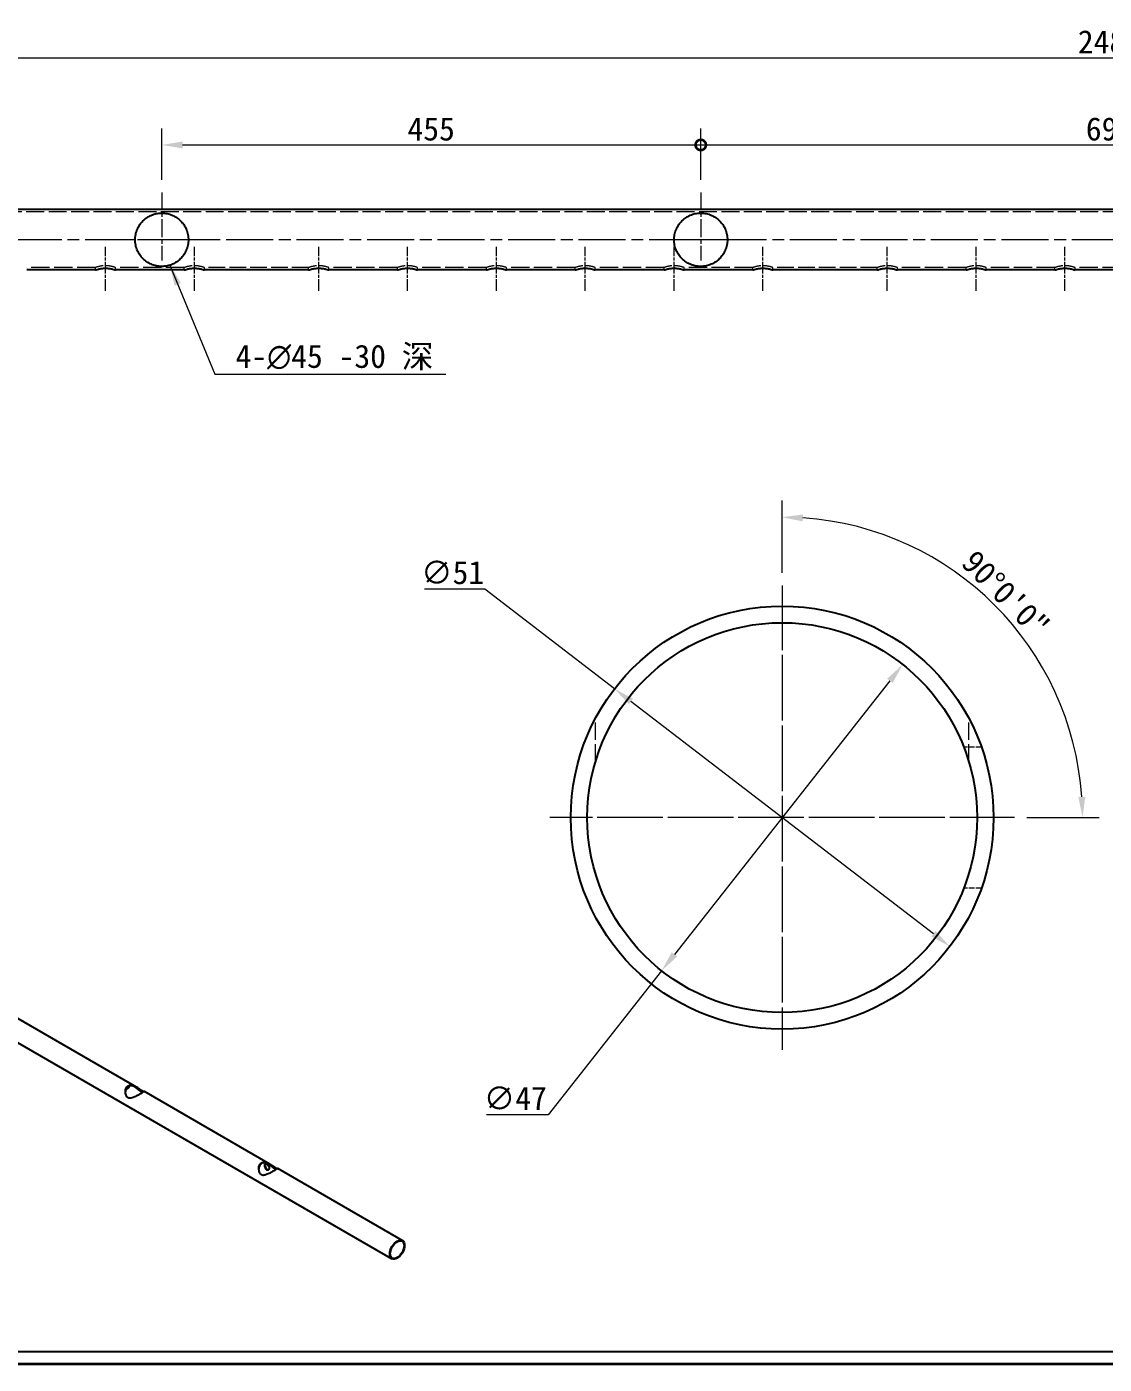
# Model space of a CAD drawing. Header units: millimetres. Extents: x 42 to 2902, y 38 to 2041.
# Drawn here: x 571 to 1481, y 38 to 1167 of the extents above; entities that cross this region are included whole.
import ezdxf

# ---------------------------------------------------------------- set-up
doc = ezdxf.new("R2010")
doc.units = ezdxf.units.MM
doc.header["$LTSCALE"] = 7
doc.linetypes.add('CHAIN', pattern=[0.3543, 0.2362, -0.0295, 0.0591, -0.0295])
doc.linetypes.add('DASHED', pattern=[0.2067, 0.1654, -0.0413])
for name, color, linetype, lineweight, true_color in [('中心标记 (ISO)', 1, 'CHAIN', 18, 0xff0000), ('中心线 (ISO)', 1, 'CHAIN', 18, 0xff0000), ('尺寸 (ISO)', 7, 'Continuous', 18, 0x008000), ('符号 (ISO)', 7, 'Continuous', 18, 0x008000), ('隐藏 (ISO)', 5, 'DASHED', 18, 0x0000ff)]:
    doc.layers.add(name, color=color, linetype=linetype, lineweight=lineweight, true_color=true_color)
doc.layers.add('可见 (ISO)', color=7, linetype='Continuous', lineweight=25)
doc.layers.add('图框 (ISO)', color=7, linetype='Continuous', lineweight=35)
doc.styles.add('文本样式74', font='SimSun.ttf')
doc.styles.add('最新国标', font='simfang.ttf')
doc.dimstyles.new('默认 (GB)', dxfattribs={"dimscale": 7, "dimtxt": 2.8, "dimasz": 2.5, "dimexe": 2, "dimexo": 1.5, "dimgap": 0.5, "dimtad": 1, "dimtoh": 1, "dimdsep": 46, "dimtxsty": '最新国标', "dimcen": 0.09, "dimdle": 10, "dimclrd": 256, "dimclre": 256, "dimclrt": 256, "dimaunit": 1, "dimadec": 3, "dimazin": 2, "dimtfac": 0.535714, "dimtdec": 3, "dimtmove": 0, "dimatfit": 3, "dimfxl": 0, "dimtolj": 1, "dimlwd": -1, "dimlwe": -1, "dimarcsym": 0})
doc.dimstyles.new('默认 (GB)$7', dxfattribs={"dimscale": 7, "dimtxt": 2.8, "dimasz": 2.5, "dimexe": 2, "dimexo": 1.5, "dimgap": 0.5, "dimtad": 1, "dimtoh": 1, "dimdsep": 46, "dimtxsty": '最新国标', "dimcen": 0.09, "dimdle": 10, "dimclrd": 256, "dimclre": 256, "dimclrt": 256, "dimaunit": 1, "dimadec": 3, "dimazin": 2, "dimtfac": 0.535714, "dimtdec": 3, "dimtmove": 0, "dimatfit": 3, "dimfxl": 0, "dimtolj": 1, "dimlwd": -1, "dimlwe": -1, "dimarcsym": 0})

# ---------------------------------------------------------------- blocks, each defined once
blk = doc.blocks.new('图框 最新国标')
at = {"layer": '图框 (ISO)', "color": 7, "linetype": 'Continuous', "lineweight": 25}
for q in [(6, 7), (18, 7)]:
    blk.add_line((413, 7), q, dxfattribs=at)
at = {"layer": '图框 (ISO)'}
blk.add_line((414.5, 5.5), (6, 5.5), dxfattribs=at)
at = {"layer": '图框 (ISO)', "style": '文本样式74'}
blk.add_attdef('零件代号_001', (44.34, 287.25), '', height=2.5, rotation=180, dxfattribs=at)
blk = doc.blocks.new('_DotSmall')
at = {"color": 0, "linetype": 'ByBlock', "const_width": 0.5}
blk.add_lwpolyline([(-0.0625, 0, 1), (0.0625, 0, 1)], format="xyb", close=True, dxfattribs=at)
blk = doc.blocks.new('*D35')
at = {"layer": 'Defpoints', "color": 0, "transparency": 16777216}
for p in [(1140, 1067.6), (685, 1027.6), (1140, 1027.6)]:
    blk.add_point(p, dxfattribs=at)
at = {"layer": '尺寸 (ISO)', "color": 116, "true_color": 0x00803f, "transparency": 16777216}
for p, q in [((685, 1038.1), (685, 1081.6)), ((1140, 1038.1), (1140, 1081.6)), ((702.5, 1067.6), (1140, 1067.6))]:
    blk.add_line(p, q, dxfattribs=at)
blk.add_solid([(702.5, 1070.5), (702.5, 1064.7), (685, 1067.6)], dxfattribs=at)
at = {"layer": '尺寸 (ISO)', "color": 116, "true_color": 0x00803f, "transparency": 16777216, "xscale": 17.5, "yscale": 17.5, "zscale": 17.5}
blk.add_blockref('_DotSmall', (1140, 1067.6), dxfattribs=at)
at = {"layer": '尺寸 (ISO)', "transparency": 16777216, "insert": (912.4, 1081), "char_height": 19.6, "attachment_point": 5, "style": '最新国标'}
blk.add_mtext('\\A1;455', dxfattribs=at)
blk = doc.blocks.new('*D36')
at = {"layer": 'Defpoints', "color": 0, "transparency": 16777216}
for p in [(1830, 1067.6), (1140, 1027.6), (1830, 1027.6)]:
    blk.add_point(p, dxfattribs=at)
at = {"layer": '尺寸 (ISO)', "color": 116, "true_color": 0x00803f, "transparency": 16777216}
for p, q in [((1140, 1038.1), (1140, 1081.6)), ((1830, 1038.1), (1830, 1081.6)), ((1140, 1067.6), (1830, 1067.6))]:
    blk.add_line(p, q, dxfattribs=at)
at = {"layer": '尺寸 (ISO)', "color": 116, "true_color": 0x00803f, "transparency": 16777216, "xscale": 17.5, "yscale": 17.5, "zscale": 17.5, "rotation": 180}
blk.add_blockref('_DotSmall', (1140, 1067.6), dxfattribs=at)
at = {"layer": '尺寸 (ISO)', "color": 116, "true_color": 0x00803f, "transparency": 16777216, "xscale": 17.5, "yscale": 17.5, "zscale": 17.5}
blk.add_blockref('_DotSmall', (1830, 1067.6), dxfattribs=at)
at = {"layer": '尺寸 (ISO)', "transparency": 16777216, "insert": (1485.1, 1081), "char_height": 19.6, "attachment_point": 5, "style": '最新国标'}
blk.add_mtext('\\A1;690', dxfattribs=at)
blk = doc.blocks.new('*D38')
at = {"layer": 'Defpoints', "color": 0, "transparency": 16777216}
for p in [(2725, 1141.1), (245, 1013.1), (2725, 1013.1)]:
    blk.add_point(p, dxfattribs=at)
at = {"layer": '尺寸 (ISO)', "color": 116, "true_color": 0x00803f, "transparency": 16777216}
for p, q in [((245, 1023.6), (245, 1155.1)), ((2725, 1023.6), (2725, 1155.1)), ((262.5, 1141.1), (2707.5, 1141.1))]:
    blk.add_line(p, q, dxfattribs=at)
for points in [[(262.5, 1144), (262.5, 1138.2), (245, 1141.1)], [(2707.5, 1144), (2707.5, 1138.2), (2725, 1141.1)]]:
    blk.add_solid(points, dxfattribs=at)
at = {"layer": '尺寸 (ISO)', "transparency": 16777216, "insert": (1485, 1154.5), "char_height": 19.6, "attachment_point": 5, "style": '最新国标'}
blk.add_mtext('\\A1;2480', dxfattribs=at)
blk = doc.blocks.new('*D40')
at = {"layer": 'Defpoints', "color": 0, "transparency": 16777216}
for p in [(1310.5, 629.1), (1106.9, 370.6)]:
    blk.add_point(p, dxfattribs=at)
at = {"layer": '尺寸 (ISO)', "color": 116, "true_color": 0x00803f, "transparency": 16777216}
for p, q in [((1299.7, 615.3), (1117.8, 384.4)), ((1106.9, 370.6), (1011.2, 249)), ((1011.2, 249), (959.1, 249))]:
    blk.add_line(p, q, dxfattribs=at)
for points in [[(1297.4, 617.1), (1302, 613.5), (1310.5, 629.1)], [(1115.5, 386.2), (1120.1, 382.6), (1106.9, 370.6)]]:
    blk.add_solid(points, dxfattribs=at)
at = {"layer": '尺寸 (ISO)', "transparency": 16777216, "insert": (983.4, 263), "char_height": 19.6, "attachment_point": 5, "style": '最新国标'}
blk.add_mtext('\\A1;∅47', dxfattribs=at)
blk = doc.blocks.new('*D41')
at = {"layer": 'Defpoints', "color": 0, "transparency": 16777216}
for p in [(1067.2, 608.6), (1350.3, 391.1)]:
    blk.add_point(p, dxfattribs=at)
at = {"layer": '尺寸 (ISO)', "color": 116, "true_color": 0x00803f, "transparency": 16777216}
for p, q in [((957.7, 692.7), (906.8, 692.7)), ((1067.2, 608.6), (957.7, 692.7)), ((1336.4, 401.8), (1081, 597.9))]:
    blk.add_line(p, q, dxfattribs=at)
for points in [[(1082.8, 600.2), (1079.3, 595.6), (1067.2, 608.6)], [(1338.2, 404.1), (1334.6, 399.5), (1350.3, 391.1)]]:
    blk.add_solid(points, dxfattribs=at)
at = {"layer": '尺寸 (ISO)', "transparency": 16777216, "insert": (930.5, 706.6), "char_height": 19.6, "attachment_point": 5, "style": '最新国标'}
blk.add_mtext('\\A1;∅51', dxfattribs=at)
blk = doc.blocks.new('*D42')
at = {"layer": 'Defpoints', "color": 0, "transparency": 16777216}
for p in [(1208.7, 695.9), (1428.3, 626.6), (1208.7, 499.9), (1404.7, 499.9)]:
    blk.add_point(p, dxfattribs=at)
at = {"layer": '尺寸 (ISO)', "color": 116, "true_color": 0x00803f, "transparency": 16777216}
for p, q in [((1208.7, 706.4), (1208.7, 767.4)), ((1415.2, 499.9), (1476.3, 499.9))]:
    blk.add_line(p, q, dxfattribs=at)
blk.add_arc((1208.7, 499.9), 253.6, 3.9551, 86.0449, dxfattribs=at)
for points in [[(1226.1, 749.9), (1226.3, 755.7), (1208.7, 753.4)], [(1464.6, 517.4), (1458.8, 517.2), (1462.3, 499.9)]]:
    blk.add_solid(points, dxfattribs=at)
at = {"layer": '尺寸 (ISO)', "transparency": 16777216, "insert": (1397.5, 688.6), "char_height": 19.6, "attachment_point": 5, "rotation": 315, "style": '最新国标'}
blk.add_mtext('\\A1;90°0\'0"', dxfattribs=at)

msp = doc.modelspace()

# ---------------------------------------------------------------- linework, layer by layer
at = {"layer": '中心标记 (ISO)', "ltscale": 9.127675}
for p, q in [((684.988, 1027.594), (684.988, 970.094)), ((1139.988, 1027.594), (1139.988, 970.094))]:
    msp.add_line(p, q, dxfattribs=at)
at = {"layer": '中心标记 (ISO)', "ltscale": 12.699413}
for p, q in [((724.988, 987.594), (644.988, 987.594)), ((1179.988, 987.594), (1099.988, 987.594))]:
    msp.add_line(p, q, dxfattribs=at)
at = {"layer": '中心标记 (ISO)', "ltscale": 23.990969}
for p, q in [((1208.729, 695.852), (1208.729, 303.852)), ((1208.729, 681.852), (1208.729, 317.852)), ((1404.729, 499.852), (1012.729, 499.852)), ((1390.729, 499.852), (1026.729, 499.852))]:
    msp.add_line(p, q, dxfattribs=at)
at = {"layer": '中心线 (ISO)', "ltscale": 23.990969}
msp.add_line((2742.488, 987.594), (227.488, 987.594), dxfattribs=at)
at = {"layer": '中心线 (ISO)', "ltscale": 5.873425}
for p, q in [((637.488, 944.594), (637.488, 981.594)), ((712.488, 944.594), (712.488, 981.594)), ((817.488, 944.594), (817.488, 981.594)), ((892.488, 944.594), (892.488, 981.594)), ((967.488, 944.594), (967.488, 981.594)), ((1042.488, 944.594), (1042.488, 981.594)), ((1117.488, 944.594), (1117.488, 981.594)), ((1192.488, 944.594), (1192.488, 981.594)), ((1297.488, 944.594), (1297.488, 981.594)), ((1372.488, 944.594), (1372.488, 981.594)), ((1447.488, 944.594), (1447.488, 981.594))]:
    msp.add_line(p, q, dxfattribs=at)
at = {"layer": '可见 (ISO)'}
for p, q in [((2724.988, 1013.094), (244.988, 1013.094)), ((628.988, 962.094), (570.988, 962.094)), ((703.988, 962.094), (645.988, 962.094)), ((808.988, 962.094), (720.988, 962.094)), ((883.988, 962.094), (825.988, 962.094)), ((958.988, 962.094), (900.988, 962.094)), ((1033.988, 962.094), (975.988, 962.094)), ((1108.988, 962.094), (1050.988, 962.094)), ((1183.988, 962.094), (1125.988, 962.094)), ((1288.988, 962.094), (1200.988, 962.094)), ((1363.988, 962.094), (1305.988, 962.094)), ((1438.988, 962.094), (1380.988, 962.094)), ((1513.988, 962.094), (1455.988, 962.094)), ((265.468, 481.827), (879.237, 127.468)), ((499.225, 367.479), (663.33, 272.733)), ((669.991, 268.887), (775.936, 207.719)), ((782.598, 203.873), (888.162, 142.926))]:
    msp.add_line(p, q, dxfattribs=at)
for radius in [178.5, 164.5]:
    msp.add_circle((1208.729, 499.852), radius, dxfattribs=at)
for major_axis in [(-4.462, -7.729), (-4.112, -7.123)]:
    msp.add_ellipse((883.699, 135.197), major_axis=major_axis, ratio=0.57735027, dxfattribs=at)
for points, knots in [([(662.488, 987.594), (662.488, 989.106), (662.643, 990.641), (663.261, 993.638), (663.725, 995.101), (664.908, 997.855), (665.63, 999.15), (667.25, 1001.509), (668.148, 1002.573), (670.07, 1004.496), (671.175, 1005.413), (673.555, 1007.026), (674.831, 1007.724), (677.511, 1008.865), (678.913, 1009.31), (681.845, 1009.924), (683.378, 1010.094), (684.988, 1010.094), (686.599, 1010.094), (688.131, 1009.924), (691.064, 1009.31), (692.466, 1008.865), (695.146, 1007.724), (696.421, 1007.026), (698.802, 1005.413), (699.906, 1004.496), (701.829, 1002.573), (702.727, 1001.509), (704.347, 999.15), (705.068, 997.855), (706.252, 995.101), (706.715, 993.638), (707.334, 990.641), (707.488, 989.106), (707.488, 987.594)], [11.24140526, 11.24140526, 11.24140526, 11.24140526, 11.69494813, 11.69494813, 12.148491, 12.148491, 12.60203387, 12.60203387, 13.05557674, 13.05557674, 13.53881764, 13.53881764, 14.02205854, 14.02205854, 14.50529944, 14.50529944, 14.98854034, 14.98854034, 14.98854034, 15.47178125, 15.47178125, 15.95502215, 15.95502215, 16.43826305, 16.43826305, 16.92150395, 16.92150395, 17.37504682, 17.37504682, 17.82858969, 17.82858969, 18.28213256, 18.28213256, 18.73567543, 18.73567543, 18.73567543, 18.73567543]), ([(1117.488, 987.594), (1117.488, 989.106), (1117.643, 990.641), (1118.261, 993.638), (1118.725, 995.101), (1119.908, 997.855), (1120.63, 999.15), (1122.25, 1001.509), (1123.148, 1002.573), (1125.07, 1004.496), (1126.175, 1005.413), (1128.555, 1007.026), (1129.831, 1007.724), (1132.511, 1008.865), (1133.913, 1009.31), (1136.845, 1009.924), (1138.378, 1010.094), (1139.988, 1010.094), (1141.599, 1010.094), (1143.131, 1009.924), (1146.064, 1009.31), (1147.466, 1008.865), (1150.146, 1007.724), (1151.421, 1007.026), (1153.802, 1005.413), (1154.906, 1004.496), (1156.829, 1002.573), (1157.727, 1001.509), (1159.347, 999.15), (1160.068, 997.855), (1161.252, 995.101), (1161.715, 993.638), (1162.334, 990.641), (1162.488, 989.106), (1162.488, 987.594)], [11.24140526, 11.24140526, 11.24140526, 11.24140526, 11.69494813, 11.69494813, 12.148491, 12.148491, 12.60203387, 12.60203387, 13.05557674, 13.05557674, 13.53881764, 13.53881764, 14.02205854, 14.02205854, 14.50529944, 14.50529944, 14.98854034, 14.98854034, 14.98854034, 15.47178125, 15.47178125, 15.95502215, 15.95502215, 16.43826305, 16.43826305, 16.92150395, 16.92150395, 17.37504682, 17.37504682, 17.82858969, 17.82858969, 18.28213256, 18.28213256, 18.73567543, 18.73567543, 18.73567543, 18.73567543]), ([(707.488, 987.594), (707.488, 986.082), (707.334, 984.547), (706.715, 981.55), (706.252, 980.087), (705.068, 977.333), (704.347, 976.038), (702.727, 973.679), (701.829, 972.615), (699.906, 970.692), (698.802, 969.775), (696.421, 968.162), (695.146, 967.464), (692.466, 966.323), (691.064, 965.878), (688.131, 965.264), (686.599, 965.094), (683.378, 965.094), (681.845, 965.264), (678.913, 965.878), (677.511, 966.323), (674.831, 967.464), (673.555, 968.162), (671.175, 969.775), (670.07, 970.692), (668.148, 972.615), (667.25, 973.679), (665.63, 976.038), (664.908, 977.333), (663.725, 980.087), (663.261, 981.55), (662.643, 984.547), (662.488, 986.082), (662.488, 987.594)], [3.74713509, 3.74713509, 3.74713509, 3.74713509, 4.20067796, 4.20067796, 4.65422082, 4.65422082, 5.10776369, 5.10776369, 5.56130656, 5.56130656, 6.04454747, 6.04454747, 6.52778837, 6.52778837, 7.01102927, 7.01102927, 7.49427017, 7.49427017, 7.97751107, 7.97751107, 8.46075198, 8.46075198, 8.94399288, 8.94399288, 9.42723378, 9.42723378, 9.88077665, 9.88077665, 10.33431952, 10.33431952, 10.78786239, 10.78786239, 11.24140526, 11.24140526, 11.24140526, 11.24140526]), ([(1162.488, 987.594), (1162.488, 986.082), (1162.334, 984.547), (1161.715, 981.55), (1161.252, 980.087), (1160.068, 977.333), (1159.347, 976.038), (1157.727, 973.679), (1156.829, 972.615), (1154.906, 970.692), (1153.802, 969.775), (1151.421, 968.162), (1150.146, 967.464), (1147.466, 966.323), (1146.064, 965.878), (1143.131, 965.264), (1141.599, 965.094), (1138.378, 965.094), (1136.845, 965.264), (1133.913, 965.878), (1132.511, 966.323), (1129.831, 967.464), (1128.555, 968.162), (1126.175, 969.775), (1125.07, 970.692), (1123.148, 972.615), (1122.25, 973.679), (1120.63, 976.038), (1119.908, 977.333), (1118.725, 980.087), (1118.261, 981.55), (1117.643, 984.547), (1117.488, 986.082), (1117.488, 987.594)], [3.74713509, 3.74713509, 3.74713509, 3.74713509, 4.20067796, 4.20067796, 4.65422082, 4.65422082, 5.10776369, 5.10776369, 5.56130656, 5.56130656, 6.04454747, 6.04454747, 6.52778837, 6.52778837, 7.01102927, 7.01102927, 7.49427017, 7.49427017, 7.97751107, 7.97751107, 8.46075198, 8.46075198, 8.94399288, 8.94399288, 9.42723378, 9.42723378, 9.88077665, 9.88077665, 10.33431952, 10.33431952, 10.78786239, 10.78786239, 11.24140526, 11.24140526, 11.24140526, 11.24140526]), ([(628.988, 962.094), (628.988, 962.094), (629.205, 962.169), (630.075, 962.439), (630.728, 962.631), (632.228, 962.994), (633.178, 963.191), (635.27, 963.472), (636.412, 963.552), (638.565, 963.552), (639.707, 963.472), (641.798, 963.191), (642.749, 962.994), (644.249, 962.631), (644.902, 962.439), (645.772, 962.169), (645.988, 962.094), (645.988, 962.094)], [1.29149025, 1.29149025, 1.29149025, 1.29149025, 1.61428792, 1.61428792, 1.93708559, 1.93708559, 2.26003305, 2.26003305, 2.5829805, 2.5829805, 2.90592795, 2.90592795, 3.22887541, 3.22887541, 3.55167308, 3.55167308, 3.87447075, 3.87447075, 3.87447075, 3.87447075]), ([(703.988, 962.094), (703.988, 962.094), (704.205, 962.169), (705.075, 962.439), (705.728, 962.631), (707.228, 962.994), (708.178, 963.191), (710.27, 963.472), (711.412, 963.552), (713.565, 963.552), (714.707, 963.472), (716.798, 963.191), (717.749, 962.994), (719.249, 962.631), (719.902, 962.439), (720.772, 962.169), (720.988, 962.094), (720.988, 962.094)], [1.29149025, 1.29149025, 1.29149025, 1.29149025, 1.61428792, 1.61428792, 1.93708559, 1.93708559, 2.26003305, 2.26003305, 2.5829805, 2.5829805, 2.90592795, 2.90592795, 3.22887541, 3.22887541, 3.55167308, 3.55167308, 3.87447075, 3.87447075, 3.87447075, 3.87447075]), ([(808.988, 962.094), (808.988, 962.094), (809.205, 962.169), (810.075, 962.439), (810.728, 962.631), (812.228, 962.994), (813.178, 963.191), (815.27, 963.472), (816.412, 963.552), (818.565, 963.552), (819.707, 963.472), (821.798, 963.191), (822.749, 962.994), (824.249, 962.631), (824.902, 962.439), (825.772, 962.169), (825.988, 962.094), (825.988, 962.094)], [1.29149025, 1.29149025, 1.29149025, 1.29149025, 1.61428792, 1.61428792, 1.93708559, 1.93708559, 2.26003305, 2.26003305, 2.5829805, 2.5829805, 2.90592795, 2.90592795, 3.22887541, 3.22887541, 3.55167308, 3.55167308, 3.87447075, 3.87447075, 3.87447075, 3.87447075]), ([(883.988, 962.094), (883.988, 962.094), (884.205, 962.169), (885.075, 962.439), (885.728, 962.631), (887.228, 962.994), (888.178, 963.191), (890.27, 963.472), (891.412, 963.552), (893.565, 963.552), (894.707, 963.472), (896.798, 963.191), (897.749, 962.994), (899.249, 962.631), (899.902, 962.439), (900.772, 962.169), (900.988, 962.094), (900.988, 962.094)], [1.29149025, 1.29149025, 1.29149025, 1.29149025, 1.61428792, 1.61428792, 1.93708559, 1.93708559, 2.26003305, 2.26003305, 2.5829805, 2.5829805, 2.90592795, 2.90592795, 3.22887541, 3.22887541, 3.55167308, 3.55167308, 3.87447075, 3.87447075, 3.87447075, 3.87447075]), ([(958.988, 962.094), (958.988, 962.094), (959.205, 962.169), (960.075, 962.439), (960.728, 962.631), (962.228, 962.994), (963.178, 963.191), (965.27, 963.472), (966.412, 963.552), (968.565, 963.552), (969.707, 963.472), (971.798, 963.191), (972.749, 962.994), (974.249, 962.631), (974.902, 962.439), (975.772, 962.169), (975.988, 962.094), (975.988, 962.094)], [1.29149025, 1.29149025, 1.29149025, 1.29149025, 1.61428792, 1.61428792, 1.93708559, 1.93708559, 2.26003305, 2.26003305, 2.5829805, 2.5829805, 2.90592795, 2.90592795, 3.22887541, 3.22887541, 3.55167308, 3.55167308, 3.87447075, 3.87447075, 3.87447075, 3.87447075]), ([(1033.988, 962.094), (1033.988, 962.094), (1034.205, 962.169), (1035.075, 962.439), (1035.728, 962.631), (1037.228, 962.994), (1038.178, 963.191), (1040.27, 963.472), (1041.412, 963.552), (1043.565, 963.552), (1044.707, 963.472), (1046.798, 963.191), (1047.749, 962.994), (1049.249, 962.631), (1049.902, 962.439), (1050.772, 962.169), (1050.988, 962.094), (1050.988, 962.094)], [1.29149025, 1.29149025, 1.29149025, 1.29149025, 1.61428792, 1.61428792, 1.93708559, 1.93708559, 2.26003305, 2.26003305, 2.5829805, 2.5829805, 2.90592795, 2.90592795, 3.22887541, 3.22887541, 3.55167308, 3.55167308, 3.87447075, 3.87447075, 3.87447075, 3.87447075]), ([(1108.988, 962.094), (1108.988, 962.094), (1109.205, 962.169), (1110.075, 962.439), (1110.728, 962.631), (1112.228, 962.994), (1113.178, 963.191), (1115.27, 963.472), (1116.412, 963.552), (1118.565, 963.552), (1119.707, 963.472), (1121.798, 963.191), (1122.749, 962.994), (1124.249, 962.631), (1124.902, 962.439), (1125.772, 962.169), (1125.988, 962.094), (1125.988, 962.094)], [1.29149025, 1.29149025, 1.29149025, 1.29149025, 1.61428792, 1.61428792, 1.93708559, 1.93708559, 2.26003305, 2.26003305, 2.5829805, 2.5829805, 2.90592795, 2.90592795, 3.22887541, 3.22887541, 3.55167308, 3.55167308, 3.87447075, 3.87447075, 3.87447075, 3.87447075]), ([(1183.988, 962.094), (1183.988, 962.094), (1184.205, 962.169), (1185.075, 962.439), (1185.728, 962.631), (1187.228, 962.994), (1188.178, 963.191), (1190.27, 963.472), (1191.412, 963.552), (1193.565, 963.552), (1194.707, 963.472), (1196.798, 963.191), (1197.749, 962.994), (1199.249, 962.631), (1199.902, 962.439), (1200.772, 962.169), (1200.988, 962.094), (1200.988, 962.094)], [1.29149025, 1.29149025, 1.29149025, 1.29149025, 1.61428792, 1.61428792, 1.93708559, 1.93708559, 2.26003305, 2.26003305, 2.5829805, 2.5829805, 2.90592795, 2.90592795, 3.22887541, 3.22887541, 3.55167308, 3.55167308, 3.87447075, 3.87447075, 3.87447075, 3.87447075]), ([(1288.988, 962.094), (1288.988, 962.094), (1289.205, 962.169), (1290.075, 962.439), (1290.728, 962.631), (1292.228, 962.994), (1293.178, 963.191), (1295.27, 963.472), (1296.412, 963.552), (1298.565, 963.552), (1299.707, 963.472), (1301.798, 963.191), (1302.749, 962.994), (1304.249, 962.631), (1304.902, 962.439), (1305.772, 962.169), (1305.988, 962.094), (1305.988, 962.094)], [1.29149025, 1.29149025, 1.29149025, 1.29149025, 1.61428792, 1.61428792, 1.93708559, 1.93708559, 2.26003305, 2.26003305, 2.5829805, 2.5829805, 2.90592795, 2.90592795, 3.22887541, 3.22887541, 3.55167308, 3.55167308, 3.87447075, 3.87447075, 3.87447075, 3.87447075]), ([(1363.988, 962.094), (1363.988, 962.094), (1364.205, 962.169), (1365.075, 962.439), (1365.728, 962.631), (1367.228, 962.994), (1368.178, 963.191), (1370.27, 963.472), (1371.412, 963.552), (1373.565, 963.552), (1374.707, 963.472), (1376.798, 963.191), (1377.749, 962.994), (1379.249, 962.631), (1379.902, 962.439), (1380.772, 962.169), (1380.988, 962.094), (1380.988, 962.094)], [1.29149025, 1.29149025, 1.29149025, 1.29149025, 1.61428792, 1.61428792, 1.93708559, 1.93708559, 2.26003305, 2.26003305, 2.5829805, 2.5829805, 2.90592795, 2.90592795, 3.22887541, 3.22887541, 3.55167308, 3.55167308, 3.87447075, 3.87447075, 3.87447075, 3.87447075]), ([(1438.988, 962.094), (1438.988, 962.094), (1439.205, 962.169), (1440.075, 962.439), (1440.728, 962.631), (1442.228, 962.994), (1443.178, 963.191), (1445.27, 963.472), (1446.412, 963.552), (1448.565, 963.552), (1449.707, 963.472), (1451.798, 963.191), (1452.749, 962.994), (1454.249, 962.631), (1454.902, 962.439), (1455.772, 962.169), (1455.988, 962.094), (1455.988, 962.094)], [1.29149025, 1.29149025, 1.29149025, 1.29149025, 1.61428792, 1.61428792, 1.93708559, 1.93708559, 2.26003305, 2.26003305, 2.5829805, 2.5829805, 2.90592795, 2.90592795, 3.22887541, 3.22887541, 3.55167308, 3.55167308, 3.87447075, 3.87447075, 3.87447075, 3.87447075]), ([(667.766, 267.153), (667.392, 266.937), (666.974, 266.701), (666.079, 266.205), (665.603, 265.947), (664.628, 265.43), (664.129, 265.171), (663.144, 264.677), (662.659, 264.441), (661.707, 264.003), (661.207, 263.785), (660.218, 263.401), (659.73, 263.235), (658.784, 263.002), (658.327, 262.933), (657.449, 262.964), (657.028, 263.065), (656.629, 263.295), (656.231, 263.525), (655.894, 263.862), (655.32, 264.67), (655.083, 265.138), (654.702, 266.138), (654.559, 266.668), (654.369, 267.732), (654.323, 268.266), (654.323, 269.254), (654.364, 269.746), (654.547, 270.703), (654.689, 271.168), (655.078, 272.023), (655.325, 272.414), (655.914, 273.086), (656.255, 273.367), (656.629, 273.583)], [11.24140526, 11.24140526, 11.24140526, 11.24140526, 11.69494813, 11.69494813, 12.148491, 12.148491, 12.60203387, 12.60203387, 13.05557674, 13.05557674, 13.53881764, 13.53881764, 14.02205854, 14.02205854, 14.50529944, 14.50529944, 14.98854034, 14.98854034, 14.98854034, 15.47178125, 15.47178125, 15.95502215, 15.95502215, 16.43826305, 16.43826305, 16.92150395, 16.92150395, 17.37504682, 17.37504682, 17.82858969, 17.82858969, 18.28213256, 18.28213256, 18.73567543, 18.73567543, 18.73567543, 18.73567543]), ([(669.029, 267.908), (668.954, 267.906), (668.874, 267.907), (668.653, 267.921), (668.505, 267.941), (668.17, 268.034), (667.985, 268.108), (667.548, 268.36), (667.338, 268.515), (666.921, 268.855), (666.715, 269.04), (666.085, 269.615), (665.652, 270.026), (664.727, 270.839), (664.24, 271.238), (663.234, 271.966), (662.716, 272.295), (661.747, 272.809), (661.269, 273.023), (660.292, 273.352), (659.794, 273.468), (658.817, 273.569), (658.337, 273.555), (657.433, 273.386), (657.01, 273.231), (656.249, 272.792), (655.905, 272.503), (655.313, 271.809), (655.066, 271.404), (654.681, 270.516), (654.541, 270.032), (654.385, 269.163), (654.346, 268.784), (654.331, 268.409)], [7.23284307, 7.23284307, 7.23284307, 7.23284307, 7.3947553, 7.3947553, 7.65964969, 7.65964969, 7.92454408, 7.92454408, 8.18943846, 8.18943846, 8.45433285, 8.45433285, 8.98412163, 8.98412163, 9.5139104, 9.5139104, 10.04369918, 10.04369918, 10.50447841, 10.50447841, 10.96525765, 10.96525765, 11.42603688, 11.42603688, 11.88681611, 11.88681611, 12.34759535, 12.34759535, 12.80837458, 12.80837458, 13.26915382, 13.26915382, 13.61202679, 13.61202679, 13.61202679, 13.61202679]), ([(657.066, 273.227), (657.105, 273.054), (657.124, 272.885), (657.124, 272.417), (657.051, 272.11), (656.762, 271.595), (656.549, 271.387), (656.08, 271.116), (655.792, 271.035), (655.314, 271.04), (655.13, 271.074), (654.953, 271.135)], [3.71347321, 3.71347321, 3.71347321, 3.71347321, 3.88060022, 3.88060022, 4.20387745, 4.20387745, 4.52715468, 4.52715468, 4.85064415, 4.85064415, 5.04827661, 5.04827661, 5.04827661, 5.04827661]), ([(655.187, 271.57), (655.446, 271.427), (655.736, 271.344), (656.205, 271.336), (656.389, 271.368), (656.558, 271.425)], [5.179044712, 5.179044712, 5.179044712, 5.179044712, 5.488908452, 5.488908452, 5.69566517, 5.69566517, 5.69566517, 5.69566517]), ([(656.629, 273.583), (657.004, 273.799), (657.422, 273.957), (658.317, 274.142), (658.793, 274.168), (659.768, 274.1), (660.267, 274.005), (661.252, 273.722), (661.737, 273.534), (662.689, 273.096), (663.189, 272.824), (664.178, 272.222), (664.666, 271.89), (665.612, 271.217), (666.069, 270.875), (666.946, 270.244), (667.368, 269.955), (668.165, 269.495), (668.502, 269.345), (669.076, 269.139), (669.313, 269.08), (669.694, 268.988), (669.837, 268.954), (670.027, 268.877), (670.073, 268.833), (670.073, 268.722), (670.032, 268.653), (669.849, 268.473), (669.707, 268.362), (669.318, 268.092), (669.071, 267.933), (668.482, 267.571), (668.141, 267.369), (667.766, 267.153)], [3.74713509, 3.74713509, 3.74713509, 3.74713509, 4.20067796, 4.20067796, 4.65422082, 4.65422082, 5.10776369, 5.10776369, 5.56130656, 5.56130656, 6.04454747, 6.04454747, 6.52778837, 6.52778837, 7.01102927, 7.01102927, 7.49427017, 7.49427017, 7.97751107, 7.97751107, 8.46075198, 8.46075198, 8.94399288, 8.94399288, 9.42723378, 9.42723378, 9.88077665, 9.88077665, 10.33431952, 10.33431952, 10.78786239, 10.78786239, 11.24140526, 11.24140526, 11.24140526, 11.24140526]), ([(780.373, 202.139), (779.999, 201.923), (779.581, 201.687), (778.686, 201.192), (778.209, 200.933), (777.235, 200.416), (776.736, 200.157), (775.751, 199.663), (775.265, 199.428), (774.314, 198.989), (773.814, 198.771), (772.825, 198.388), (772.337, 198.222), (771.391, 197.988), (770.934, 197.92), (770.056, 197.951), (769.635, 198.051), (769.236, 198.281), (768.838, 198.512), (768.501, 198.849), (767.927, 199.656), (767.69, 200.125), (767.309, 201.124), (767.166, 201.655), (766.976, 202.719), (766.93, 203.252), (766.93, 204.24), (766.971, 204.732), (767.154, 205.689), (767.296, 206.154), (767.684, 207.01), (767.932, 207.401), (768.521, 208.073), (768.862, 208.353), (769.236, 208.569)], [11.24140526, 11.24140526, 11.24140526, 11.24140526, 11.69494813, 11.69494813, 12.148491, 12.148491, 12.60203387, 12.60203387, 13.05557674, 13.05557674, 13.53881764, 13.53881764, 14.02205854, 14.02205854, 14.50529944, 14.50529944, 14.98854034, 14.98854034, 14.98854034, 15.47178125, 15.47178125, 15.95502215, 15.95502215, 16.43826305, 16.43826305, 16.92150395, 16.92150395, 17.37504682, 17.37504682, 17.82858969, 17.82858969, 18.28213256, 18.28213256, 18.73567543, 18.73567543, 18.73567543, 18.73567543]), ([(781.636, 202.895), (781.561, 202.893), (781.481, 202.893), (781.26, 202.907), (781.112, 202.927), (780.777, 203.021), (780.592, 203.094), (780.155, 203.346), (779.944, 203.502), (779.528, 203.842), (779.322, 204.026), (778.692, 204.602), (778.259, 205.013), (777.334, 205.826), (776.847, 206.225), (775.841, 206.952), (775.323, 207.281), (774.354, 207.796), (773.875, 208.009), (772.899, 208.339), (772.401, 208.454), (771.424, 208.556), (770.944, 208.542), (770.04, 208.372), (769.616, 208.217), (768.856, 207.778), (768.511, 207.49), (767.92, 206.796), (767.673, 206.39), (767.287, 205.502), (767.148, 205.018), (766.992, 204.149), (766.953, 203.771), (766.938, 203.395)], [7.23284307, 7.23284307, 7.23284307, 7.23284307, 7.3947553, 7.3947553, 7.65964969, 7.65964969, 7.92454408, 7.92454408, 8.18943846, 8.18943846, 8.45433285, 8.45433285, 8.98412163, 8.98412163, 9.5139104, 9.5139104, 10.04369918, 10.04369918, 10.50447841, 10.50447841, 10.96525765, 10.96525765, 11.42603688, 11.42603688, 11.88681611, 11.88681611, 12.34759535, 12.34759535, 12.80837458, 12.80837458, 13.26915382, 13.26915382, 13.61202679, 13.61202679, 13.61202679, 13.61202679]), ([(769.236, 208.569), (769.61, 208.785), (770.029, 208.943), (770.923, 209.128), (771.4, 209.155), (772.375, 209.087), (772.874, 208.992), (773.858, 208.709), (774.344, 208.521), (775.296, 208.082), (775.796, 207.811), (776.784, 207.208), (777.273, 206.877), (778.218, 206.204), (778.676, 205.862), (779.553, 205.23), (779.975, 204.941), (780.772, 204.481), (781.109, 204.332), (781.683, 204.126), (781.92, 204.067), (782.3, 203.974), (782.443, 203.941), (782.633, 203.863), (782.68, 203.819), (782.68, 203.708), (782.639, 203.64), (782.456, 203.46), (782.314, 203.348), (781.925, 203.078), (781.678, 202.919), (781.089, 202.558), (780.747, 202.355), (780.373, 202.139)], [3.74713509, 3.74713509, 3.74713509, 3.74713509, 4.20067796, 4.20067796, 4.65422082, 4.65422082, 5.10776369, 5.10776369, 5.56130656, 5.56130656, 6.04454747, 6.04454747, 6.52778837, 6.52778837, 7.01102927, 7.01102927, 7.49427017, 7.49427017, 7.97751107, 7.97751107, 8.46075198, 8.46075198, 8.94399288, 8.94399288, 9.42723378, 9.42723378, 9.88077665, 9.88077665, 10.33431952, 10.33431952, 10.78786239, 10.78786239, 11.24140526, 11.24140526, 11.24140526, 11.24140526]), ([(773.421, 202.698), (773.154, 202.852), (772.893, 203.09), (772.452, 203.681), (772.27, 204.034), (771.998, 204.733), (771.888, 205.128), (771.745, 205.892), (771.711, 206.261), (771.711, 206.877), (771.745, 207.161), (771.888, 207.592), (771.998, 207.74), (772.27, 207.898), (772.452, 207.918), (772.893, 207.824), (773.154, 207.71), (773.688, 207.402), (773.992, 207.189), (774.586, 206.686), (774.874, 206.394), (775.343, 205.809), (775.556, 205.474), (775.844, 204.794), (775.918, 204.448), (775.918, 203.832), (775.844, 203.525), (775.556, 203.009), (775.343, 202.801), (774.874, 202.531), (774.586, 202.449), (773.992, 202.455), (773.688, 202.544), (773.421, 202.698)], [0, 0, 0, 0, 0.32348947, 0.32348947, 0.64697895, 0.64697895, 0.97025618, 0.97025618, 1.29353341, 1.29353341, 1.61681064, 1.61681064, 1.94008786, 1.94008786, 2.26357734, 2.26357734, 2.58706681, 2.58706681, 2.91055628, 2.91055628, 3.23404576, 3.23404576, 3.55732299, 3.55732299, 3.88060022, 3.88060022, 4.20387745, 4.20387745, 4.52715468, 4.52715468, 4.85064415, 4.85064415, 5.17413362, 5.17413362, 5.17413362, 5.17413362]), ([(772.424, 207.895), (772.382, 207.829), (772.346, 207.752), (772.241, 207.447), (772.206, 207.162), (772.206, 206.855)], [3.42096245, 3.42096245, 3.42096245, 3.42096245, 3.551673078, 3.551673078, 3.874470749, 3.874470749, 3.874470749, 3.874470749]), ([(772.206, 206.855), (772.206, 206.547), (772.241, 206.179), (772.39, 205.418), (772.504, 205.026), (772.785, 204.331), (772.972, 203.981), (773.42, 203.393), (773.682, 203.156), (773.949, 203.003), (774.215, 202.849), (774.518, 202.759), (774.999, 202.751), (775.183, 202.782), (775.352, 202.84)], [3.87447075, 3.87447075, 3.87447075, 3.87447075, 4.19726842, 4.19726842, 4.52006609, 4.52006609, 4.84301354, 4.84301354, 5.165961, 5.165961, 5.165961, 5.48890845, 5.48890845, 5.69566517, 5.69566517, 5.69566517, 5.69566517])]:
    msp.add_open_spline(points, degree=3, knots=knots, dxfattribs=at)
at = {"layer": '隐藏 (ISO)', "ltscale": 13.08404}
msp.add_line((2724.988, 1011.094), (244.988, 1011.094), dxfattribs=at)
at = {"layer": '隐藏 (ISO)', "ltscale": 13.3619}
for p, q in [((628.988, 964.094), (570.988, 964.094)), ((703.988, 964.094), (645.988, 964.094)), ((883.988, 964.094), (825.988, 964.094)), ((958.988, 964.094), (900.988, 964.094)), ((1033.988, 964.094), (975.988, 964.094)), ((1108.988, 964.094), (1050.988, 964.094)), ((1183.988, 964.094), (1125.988, 964.094)), ((1363.988, 964.094), (1305.988, 964.094)), ((1438.988, 964.094), (1380.988, 964.094)), ((1513.988, 964.094), (1455.988, 964.094))]:
    msp.add_line(p, q, dxfattribs=at)
at = {"layer": '隐藏 (ISO)', "ltscale": 0.544099}
for p, q in [((628.988, 962.094), (628.988, 964.094)), ((645.988, 962.094), (645.988, 964.094)), ((703.988, 962.094), (703.988, 964.094)), ((720.988, 962.094), (720.988, 964.094)), ((808.988, 962.094), (808.988, 964.094)), ((825.988, 962.094), (825.988, 964.094)), ((883.988, 962.094), (883.988, 964.094)), ((900.988, 962.094), (900.988, 964.094)), ((958.988, 962.094), (958.988, 964.094)), ((975.988, 962.094), (975.988, 964.094)), ((1033.988, 962.094), (1033.988, 964.094)), ((1050.988, 962.094), (1050.988, 964.094)), ((1108.988, 962.094), (1108.988, 964.094)), ((1125.988, 962.094), (1125.988, 964.094)), ((1183.988, 962.094), (1183.988, 964.094)), ((1200.988, 962.094), (1200.988, 964.094)), ((1288.988, 962.094), (1288.988, 964.094)), ((1305.988, 962.094), (1305.988, 964.094)), ((1363.988, 962.094), (1363.988, 964.094)), ((1380.988, 962.094), (1380.988, 964.094)), ((1438.988, 962.094), (1438.988, 964.094)), ((1455.988, 962.094), (1455.988, 964.094))]:
    msp.add_line(p, q, dxfattribs=at)
at = {"layer": '隐藏 (ISO)', "ltscale": 12.163937}
for p, q in [((808.988, 964.094), (720.988, 964.094)), ((1288.988, 964.094), (1200.988, 964.094))]:
    msp.add_line(p, q, dxfattribs=at)
at = {"layer": '隐藏 (ISO)', "ltscale": 12.62136}
for p, q in [((1051.229, 547.328), (1051.229, 583.852)), ((1366.229, 547.328), (1366.229, 583.852))]:
    msp.add_line(p, q, dxfattribs=at)
at = {"layer": '隐藏 (ISO)', "ltscale": 4.0621}
for p, q in [((1377.02, 559.352), (1362.091, 559.352)), ((1377.02, 440.352), (1362.091, 440.352))]:
    msp.add_line(p, q, dxfattribs=at)
at = {"layer": '隐藏 (ISO)', "ltscale": 7.328029}
for points in [[(645.988, 964.094), (645.988, 964.094), (645.771, 964.175), (644.9, 964.469), (644.248, 964.677), (642.749, 965.074), (641.8, 965.289), (639.709, 965.597), (638.567, 965.685), (636.41, 965.685), (635.267, 965.597), (633.177, 965.289), (632.227, 965.074), (630.729, 964.677), (630.076, 964.469), (629.206, 964.175), (628.988, 964.094), (628.988, 964.094)], [(720.988, 964.094), (720.988, 964.094), (720.771, 964.175), (719.9, 964.469), (719.248, 964.677), (717.749, 965.074), (716.8, 965.289), (714.709, 965.597), (713.567, 965.685), (711.41, 965.685), (710.267, 965.597), (708.177, 965.289), (707.227, 965.074), (705.729, 964.677), (705.076, 964.469), (704.206, 964.175), (703.988, 964.094), (703.988, 964.094)], [(825.988, 964.094), (825.988, 964.094), (825.771, 964.175), (824.9, 964.469), (824.248, 964.677), (822.749, 965.074), (821.8, 965.289), (819.709, 965.597), (818.567, 965.685), (816.41, 965.685), (815.267, 965.597), (813.177, 965.289), (812.227, 965.074), (810.729, 964.677), (810.076, 964.469), (809.206, 964.175), (808.988, 964.094), (808.988, 964.094)], [(900.988, 964.094), (900.988, 964.094), (900.771, 964.175), (899.9, 964.469), (899.248, 964.677), (897.749, 965.074), (896.8, 965.289), (894.709, 965.597), (893.567, 965.685), (891.41, 965.685), (890.267, 965.597), (888.177, 965.289), (887.227, 965.074), (885.729, 964.677), (885.076, 964.469), (884.206, 964.175), (883.988, 964.094), (883.988, 964.094)], [(975.988, 964.094), (975.988, 964.094), (975.771, 964.175), (974.9, 964.469), (974.248, 964.677), (972.749, 965.074), (971.8, 965.289), (969.709, 965.597), (968.567, 965.685), (966.41, 965.685), (965.267, 965.597), (963.177, 965.289), (962.227, 965.074), (960.729, 964.677), (960.076, 964.469), (959.206, 964.175), (958.988, 964.094), (958.988, 964.094)], [(1050.988, 964.094), (1050.988, 964.094), (1050.771, 964.175), (1049.9, 964.469), (1049.248, 964.677), (1047.749, 965.074), (1046.8, 965.289), (1044.709, 965.597), (1043.567, 965.685), (1041.41, 965.685), (1040.267, 965.597), (1038.177, 965.289), (1037.227, 965.074), (1035.729, 964.677), (1035.076, 964.469), (1034.206, 964.175), (1033.988, 964.094), (1033.988, 964.094)], [(1125.988, 964.094), (1125.988, 964.094), (1125.771, 964.175), (1124.9, 964.469), (1124.248, 964.677), (1122.749, 965.074), (1121.8, 965.289), (1119.709, 965.597), (1118.567, 965.685), (1116.41, 965.685), (1115.267, 965.597), (1113.177, 965.289), (1112.227, 965.074), (1110.729, 964.677), (1110.076, 964.469), (1109.206, 964.175), (1108.988, 964.094), (1108.988, 964.094)], [(1200.988, 964.094), (1200.988, 964.094), (1200.771, 964.175), (1199.9, 964.469), (1199.248, 964.677), (1197.749, 965.074), (1196.8, 965.289), (1194.709, 965.597), (1193.567, 965.685), (1191.41, 965.685), (1190.267, 965.597), (1188.177, 965.289), (1187.227, 965.074), (1185.729, 964.677), (1185.076, 964.469), (1184.206, 964.175), (1183.988, 964.094), (1183.988, 964.094)], [(1305.988, 964.094), (1305.988, 964.094), (1305.771, 964.175), (1304.9, 964.469), (1304.248, 964.677), (1302.749, 965.074), (1301.8, 965.289), (1299.709, 965.597), (1298.567, 965.685), (1296.41, 965.685), (1295.267, 965.597), (1293.177, 965.289), (1292.227, 965.074), (1290.729, 964.677), (1290.076, 964.469), (1289.206, 964.175), (1288.988, 964.094), (1288.988, 964.094)], [(1380.988, 964.094), (1380.988, 964.094), (1380.771, 964.175), (1379.9, 964.469), (1379.248, 964.677), (1377.749, 965.074), (1376.8, 965.289), (1374.709, 965.597), (1373.567, 965.685), (1371.41, 965.685), (1370.267, 965.597), (1368.177, 965.289), (1367.227, 965.074), (1365.729, 964.677), (1365.076, 964.469), (1364.206, 964.175), (1363.988, 964.094), (1363.988, 964.094)], [(1455.988, 964.094), (1455.988, 964.094), (1455.771, 964.175), (1454.9, 964.469), (1454.248, 964.677), (1452.749, 965.074), (1451.8, 965.289), (1449.709, 965.597), (1448.567, 965.685), (1446.41, 965.685), (1445.267, 965.597), (1443.177, 965.289), (1442.227, 965.074), (1440.729, 964.677), (1440.076, 964.469), (1439.206, 964.175), (1438.988, 964.094), (1438.988, 964.094)]]:
    msp.add_open_spline(points, degree=3, knots=[1.29353341, 1.29353341, 1.29353341, 1.29353341, 1.61681064, 1.61681064, 1.94008786, 1.94008786, 2.26357734, 2.26357734, 2.58706681, 2.58706681, 2.91055628, 2.91055628, 3.23404576, 3.23404576, 3.55732299, 3.55732299, 3.88060022, 3.88060022, 3.88060022, 3.88060022], dxfattribs=at)

# ---------------------------------------------------------------- block references
at = {"xscale": 7, "yscale": 7, "zscale": 7}
msp.add_blockref('图框 最新国标', (0, 0), dxfattribs=at)

# ---------------------------------------------------------------- texts
at = {"layer": '符号 (ISO)', "insert": (747.27, 877.432), "char_height": 19.6, "width": 185.18316, "attachment_point": 7, "line_spacing_factor": 0.49, "style": '最新国标'}
msp.add_mtext('4-\\fAIGDT|b0|i0;{\\H19.6000;n}\\fFangSong|b0|i0;{\\H19.6000;45 -30 深}', dxfattribs=at)

# ---------------------------------------------------------------- dimensions: what is measured, and where the dimension line sits
at = {"layer": '尺寸 (ISO)', "color": 116, "true_color": 0x00803f}
dim = msp.add_linear_dim(base=(2724.988, 1141.094), p1=(244.988, 1013.094), p2=(2724.988, 1013.094), dimstyle='默认 (GB)', override={"dimgap": 0.5, "dimtoh": 0, "dimdec": 2, "dimtol": 0, "dimlim": 0, "dimtp": 0, "dimtm": 0, "dimtdec": 3, "dimtofl": 0, "dimatfit": 1}, dxfattribs=at)
dim.commit()
dim.dimension.update_dxf_attribs({"geometry": '*D38', "text_midpoint": (1484.988, 1141.094), "dimtype": 160})
for base, p1, p2, override, picture, middle in [((1139.988, 1067.594), (684.988, 1027.594), (1139.988, 1027.594), {"dimgap": 0.5, "dimtoh": 0, "dimdec": 2, "dimblk2": 'DotSmall', "dimsah": 1, "dimdle": 0, "dimtol": 0, "dimlim": 0, "dimtp": 0, "dimtm": 0, "dimtdec": 3, "dimtofl": 0, "dimatfit": 1}, '*D35', (912.408, 1067.594)), ((1829.988, 1067.594), (1139.988, 1027.594), (1829.988, 1027.594), {"dimgap": 0.5, "dimtoh": 0, "dimdec": 2, "dimblk1": 'DotSmall', "dimblk2": 'DotSmall', "dimsah": 1, "dimdle": 0, "dimtol": 0, "dimlim": 0, "dimtp": 0, "dimtm": 0, "dimtdec": 3, "dimtofl": 0, "dimatfit": 1}, '*D36', (1485.068, 1067.594))]:
    dim = msp.add_linear_dim(base=base, p1=p1, p2=p2, angle=180, dimstyle='默认 (GB)', override=override, dxfattribs=at)
    dim.commit()
    dim.dimension.update_dxf_attribs({"geometry": picture, "text_midpoint": middle, "dimtype": 160})
dim = msp.add_angular_dim_3p(base=(1428.322, 626.634), center=(1208.729, 499.852), p1=(1404.729, 499.852), p2=(1208.729, 695.852), dimstyle='默认 (GB)', override={"dimgap": 0.5, "dimtoh": 0, "dimtol": 0, "dimlim": 0, "dimtp": 0, "dimtm": 0, "dimtdec": 2}, dxfattribs=at)
dim.commit()
dim.dimension.update_dxf_attribs({"geometry": '*D42', "text_midpoint": (1388.026, 679.148), "dimtype": 165})
for p1, p2, picture, middle in [((1350.295, 391.125), (1067.163, 608.578), '*D41', (930.499, 692.659)), ((1310.512, 629.082), (1106.946, 370.621), '*D40', (983.381, 249.037))]:
    dim = msp.add_diameter_dim_2p(p1=p1, p2=p2, dimstyle='默认 (GB)', override={"dimgap": 0.5, "dimtih": 1, "dimdec": 2, "dimlfac": 0.142857, "dimtol": 0, "dimlim": 0, "dimtp": 0, "dimtm": 0, "dimtdec": 3, "dimatfit": 2}, dxfattribs=at)
    dim.commit()
    dim.dimension.update_dxf_attribs({"geometry": picture, "text_midpoint": middle, "dimtype": 163})

# ---------------------------------------------------------------- leaders
at = {"layer": '符号 (ISO)', "annotation_type": 0, "has_hookline": 1, "hookline_direction": 0, "text_width": 177.583}
msp.add_leader([(691.831, 966.16), (729.77, 874.165), (747.27, 874.165)], dimstyle='默认 (GB)$7', override={"dimgap": 0, "dimtad": 1}, dxfattribs=at)

doc.saveas('drawing.dxf')
